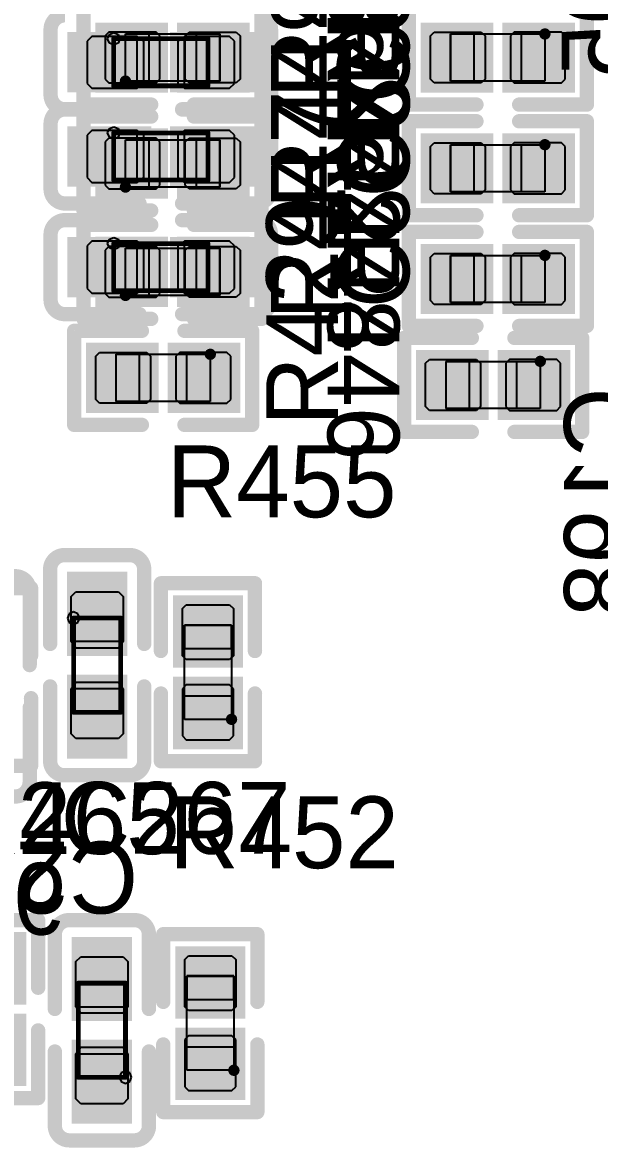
# Model space of a CAD drawing. Header units: millimetres. Extents: x 892 to 1144, y 1011 to 1123.
# Drawn here: x 998.36 to 1004.48, y 1029.13 to 1041.07 of the extents above; entities that cross this region are included whole.
import ezdxf

# ---------------------------------------------------------------- set-up
doc = ezdxf.new("R2010")
doc.units = ezdxf.units.MM
for name, color, linetype in [('BottomLayer', 5, 'Continuous'), ('BottomOverlay', 54, 'Continuous'), ('BottomPaste', 16, 'Continuous'), ('BottomSolder', 6, 'Continuous'), ('Mechanical15', 56, 'Continuous'), ('Mechanical4', 56, 'Continuous'), ('Mechanical5', 56, 'Continuous'), ('Mechanical6', 56, 'Continuous'), ('TopLayer', 1, 'Continuous'), ('TopOverlay', 2, 'Continuous'), ('TopPaste', 8, 'Continuous'), ('TopSolder', 216, 'Continuous')]:
    doc.layers.add(name, color=color, linetype=linetype)

msp = doc.modelspace()

# ---------------------------------------------------------------- linework, layer by layer
at = {"layer": 'BottomLayer'}
for points in [[(998.885, 1040.38), (999.675, 1040.38), (998.885, 1040.92), (999.675, 1040.92)], [(999.975, 1040.38), (1000.765, 1040.38), (999.975, 1040.92), (1000.765, 1040.92)], [(998.885, 1039.38), (999.675, 1039.38), (998.885, 1039.92), (999.675, 1039.92)], [(999.975, 1039.38), (1000.765, 1039.38), (999.975, 1039.92), (1000.765, 1039.92)], [(998.885, 1038.205), (999.675, 1038.205), (998.885, 1038.745), (999.675, 1038.745)], [(999.975, 1038.205), (1000.765, 1038.205), (999.975, 1038.745), (1000.765, 1038.745)]]:
    msp.add_solid(points, dxfattribs=at)
at = {"layer": 'BottomOverlay', "const_width": 0.152}
for points in [[(998.656, 1040.996, -0.414214), (998.809, 1041.149)], [(1000.841, 1041.149, -0.414214), (1000.994, 1040.996)], [(998.809, 1040.151, -0.414214), (998.656, 1040.304)], [(1000.994, 1040.304, -0.414214), (1000.841, 1040.151)], [(998.656, 1039.996, -0.414214), (998.809, 1040.149)], [(1000.841, 1040.149, -0.414214), (1000.994, 1039.996)], [(998.809, 1039.151, -0.414214), (998.656, 1039.304)], [(1000.994, 1039.304, -0.414214), (1000.841, 1039.151)], [(998.656, 1038.821, -0.414214), (998.809, 1038.974)], [(1000.841, 1038.974, -0.414214), (1000.994, 1038.821)], [(998.809, 1037.976, -0.414214), (998.656, 1038.129)], [(1000.994, 1038.129, -0.414214), (1000.841, 1037.976)], [(998.282, 1035.194, -0.414214), (998.434, 1035.041)], [(998.434, 1033.009, -0.414214), (998.282, 1032.856)]]:
    msp.add_lwpolyline(points, format="xyb", dxfattribs=at)
for points in [[(998.656, 1040.304), (998.656, 1040.996)], [(1000.994, 1040.304), (1000.994, 1040.996)], [(998.809, 1040.151), (999.599, 1040.151)], [(998.809, 1040.149), (999.599, 1040.149)], [(1000.051, 1040.151), (1000.841, 1040.151)], [(1000.051, 1040.149), (1000.841, 1040.149)], [(998.656, 1039.304), (998.656, 1039.996)], [(1000.994, 1039.304), (1000.994, 1039.996)], [(998.809, 1039.151), (999.599, 1039.151)], [(1000.051, 1039.151), (1000.841, 1039.151)], [(998.809, 1038.974), (999.599, 1038.974)], [(1000.051, 1038.974), (1000.841, 1038.974)], [(998.656, 1038.129), (998.656, 1038.821)], [(1000.994, 1038.129), (1000.994, 1038.821)], [(998.809, 1037.976), (999.599, 1037.976)], [(1000.051, 1037.976), (1000.841, 1037.976)], [(997.59, 1035.194), (998.282, 1035.194)], [(998.434, 1034.251), (998.434, 1035.041)], [(998.434, 1033.009), (998.434, 1033.799)], [(997.59, 1032.856), (998.282, 1032.856)]]:
    msp.add_lwpolyline(points, dxfattribs=at)
at = {"layer": 'BottomOverlay', "const_width": 0.0762}
for points in [[(998.618, 1040.996, 1), (998.694, 1040.996, 1)], [(998.618, 1040.996, 1), (998.694, 1040.996, 1)], [(1000.956, 1040.996, 1), (1001.032, 1040.996, 1)], [(1000.956, 1040.996, 1), (1001.032, 1040.996, 1)], [(998.618, 1040.304, 1), (998.694, 1040.304, 1)], [(998.618, 1040.304, 1), (998.694, 1040.304, 1)], [(1000.956, 1040.304, 1), (1001.032, 1040.304, 1)], [(1000.956, 1040.304, 1), (1001.032, 1040.304, 1)], [(998.771, 1040.151, 1), (998.847, 1040.151, 1)], [(998.771, 1040.151, 1), (998.847, 1040.151, 1)], [(998.771, 1040.149, 1), (998.847, 1040.149, 1)], [(998.771, 1040.149, 1), (998.847, 1040.149, 1)], [(999.561, 1040.151, 1), (999.637, 1040.151, 1)], [(999.561, 1040.149, 1), (999.637, 1040.149, 1)], [(1000.013, 1040.151, 1), (1000.089, 1040.151, 1)], [(1000.013, 1040.149, 1), (1000.089, 1040.149, 1)], [(1000.803, 1040.151, 1), (1000.879, 1040.151, 1)], [(1000.803, 1040.151, 1), (1000.879, 1040.151, 1)], [(1000.803, 1040.149, 1), (1000.879, 1040.149, 1)], [(1000.803, 1040.149, 1), (1000.879, 1040.149, 1)], [(998.618, 1039.996, 1), (998.694, 1039.996, 1)], [(998.618, 1039.996, 1), (998.694, 1039.996, 1)], [(1000.956, 1039.996, 1), (1001.032, 1039.996, 1)], [(1000.956, 1039.996, 1), (1001.032, 1039.996, 1)], [(998.618, 1039.304, 1), (998.694, 1039.304, 1)], [(998.618, 1039.304, 1), (998.694, 1039.304, 1)], [(1000.956, 1039.304, 1), (1001.032, 1039.304, 1)], [(1000.956, 1039.304, 1), (1001.032, 1039.304, 1)], [(998.771, 1039.151, 1), (998.847, 1039.151, 1)], [(998.771, 1039.151, 1), (998.847, 1039.151, 1)], [(999.561, 1039.151, 1), (999.637, 1039.151, 1)], [(1000.013, 1039.151, 1), (1000.089, 1039.151, 1)], [(1000.803, 1039.151, 1), (1000.879, 1039.151, 1)], [(1000.803, 1039.151, 1), (1000.879, 1039.151, 1)], [(998.771, 1038.974, 1), (998.847, 1038.974, 1)], [(998.771, 1038.974, 1), (998.847, 1038.974, 1)], [(999.561, 1038.974, 1), (999.637, 1038.974, 1)], [(1000.013, 1038.974, 1), (1000.089, 1038.974, 1)], [(1000.803, 1038.974, 1), (1000.879, 1038.974, 1)], [(1000.803, 1038.974, 1), (1000.879, 1038.974, 1)], [(998.618, 1038.821, 1), (998.694, 1038.821, 1)], [(998.618, 1038.821, 1), (998.694, 1038.821, 1)], [(1000.956, 1038.821, 1), (1001.032, 1038.821, 1)], [(1000.956, 1038.821, 1), (1001.032, 1038.821, 1)], [(998.618, 1038.129, 1), (998.694, 1038.129, 1)], [(998.618, 1038.129, 1), (998.694, 1038.129, 1)], [(1000.956, 1038.129, 1), (1001.032, 1038.129, 1)], [(1000.956, 1038.129, 1), (1001.032, 1038.129, 1)], [(998.771, 1037.976, 1), (998.847, 1037.976, 1)], [(998.771, 1037.976, 1), (998.847, 1037.976, 1)], [(999.561, 1037.976, 1), (999.637, 1037.976, 1)], [(1000.013, 1037.976, 1), (1000.089, 1037.976, 1)], [(1000.803, 1037.976, 1), (1000.879, 1037.976, 1)], [(1000.803, 1037.976, 1), (1000.879, 1037.976, 1)], [(998.244, 1035.194, 1), (998.32, 1035.194, 1)], [(998.244, 1035.194, 1), (998.32, 1035.194, 1)], [(998.396, 1035.041, 1), (998.472, 1035.041, 1)], [(998.396, 1035.041, 1), (998.472, 1035.041, 1)], [(998.396, 1034.251, 1), (998.472, 1034.251, 1)], [(998.396, 1033.799, 1), (998.472, 1033.799, 1)], [(998.396, 1033.009, 1), (998.472, 1033.009, 1)], [(998.396, 1033.009, 1), (998.472, 1033.009, 1)], [(998.244, 1032.856, 1), (998.32, 1032.856, 1)], [(998.244, 1032.856, 1), (998.32, 1032.856, 1)]]:
    msp.add_lwpolyline(points, format="xyb", close=True, dxfattribs=at)
at = {"layer": 'BottomPaste'}
for p, q in [((999.095, 1040.925), (999.045, 1040.875)), ((999.045, 1040.875), (999.045, 1040.425)), ((999.575, 1040.925), (999.095, 1040.925)), ((999.645, 1040.875), (999.575, 1040.925)), ((999.645, 1040.425), (999.645, 1040.875)), ((1000.075, 1040.925), (1000.005, 1040.875)), ((1000.005, 1040.875), (1000.005, 1040.425)), ((1000.555, 1040.925), (1000.075, 1040.925)), ((1000.605, 1040.875), (1000.555, 1040.925)), ((1000.605, 1040.425), (1000.605, 1040.875)), ((999.045, 1040.425), (999.095, 1040.375)), ((999.575, 1040.375), (999.645, 1040.425)), ((1000.005, 1040.425), (1000.075, 1040.375)), ((1000.555, 1040.375), (1000.605, 1040.425)), ((999.095, 1040.375), (999.575, 1040.375)), ((1000.075, 1040.375), (1000.555, 1040.375)), ((999.095, 1039.925), (999.045, 1039.875)), ((999.575, 1039.925), (999.095, 1039.925)), ((999.645, 1039.875), (999.575, 1039.925)), ((1000.075, 1039.925), (1000.005, 1039.875)), ((1000.555, 1039.925), (1000.075, 1039.925)), ((1000.605, 1039.875), (1000.555, 1039.925)), ((999.045, 1039.875), (999.045, 1039.425)), ((999.645, 1039.425), (999.645, 1039.875)), ((1000.005, 1039.875), (1000.005, 1039.425)), ((1000.605, 1039.425), (1000.605, 1039.875)), ((999.045, 1039.425), (999.095, 1039.375)), ((999.575, 1039.375), (999.645, 1039.425)), ((1000.005, 1039.425), (1000.075, 1039.375)), ((1000.555, 1039.375), (1000.605, 1039.425)), ((999.095, 1039.375), (999.575, 1039.375)), ((1000.075, 1039.375), (1000.555, 1039.375)), ((999.095, 1038.75), (999.045, 1038.7)), ((999.575, 1038.75), (999.095, 1038.75)), ((999.645, 1038.7), (999.575, 1038.75)), ((1000.075, 1038.75), (1000.005, 1038.7)), ((1000.555, 1038.75), (1000.075, 1038.75)), ((1000.605, 1038.7), (1000.555, 1038.75)), ((999.045, 1038.7), (999.045, 1038.25)), ((999.645, 1038.25), (999.645, 1038.7)), ((1000.005, 1038.7), (1000.005, 1038.25)), ((1000.605, 1038.25), (1000.605, 1038.7)), ((999.045, 1038.25), (999.095, 1038.2)), ((999.575, 1038.2), (999.645, 1038.25)), ((1000.005, 1038.25), (1000.075, 1038.2)), ((1000.555, 1038.2), (1000.605, 1038.25)), ((999.095, 1038.2), (999.575, 1038.2)), ((1000.075, 1038.2), (1000.555, 1038.2))]:
    msp.add_line(p, q, dxfattribs=at)
for points in [[(998.885, 1040.38), (999.675, 1040.38), (998.885, 1040.92), (999.675, 1040.92)], [(999.975, 1040.38), (1000.765, 1040.38), (999.975, 1040.92), (1000.765, 1040.92)], [(998.885, 1039.38), (999.675, 1039.38), (998.885, 1039.92), (999.675, 1039.92)], [(999.975, 1039.38), (1000.765, 1039.38), (999.975, 1039.92), (1000.765, 1039.92)], [(998.885, 1038.205), (999.675, 1038.205), (998.885, 1038.745), (999.675, 1038.745)], [(999.975, 1038.205), (1000.765, 1038.205), (999.975, 1038.745), (1000.765, 1038.745)]]:
    msp.add_solid(points, dxfattribs=at)
at = {"layer": 'BottomSolder'}
for points in [[(998.834, 1040.329), (999.726, 1040.329), (998.834, 1040.971), (999.726, 1040.971)], [(999.924, 1040.329), (1000.816, 1040.329), (999.924, 1040.971), (1000.816, 1040.971)], [(998.834, 1039.329), (999.726, 1039.329), (998.834, 1039.971), (999.726, 1039.971)], [(999.924, 1039.329), (1000.816, 1039.329), (999.924, 1039.971), (1000.816, 1039.971)], [(998.834, 1038.154), (999.726, 1038.154), (998.834, 1038.796), (999.726, 1038.796)], [(999.924, 1038.154), (1000.816, 1038.154), (999.924, 1038.796), (1000.816, 1038.796)]]:
    msp.add_solid(points, dxfattribs=at)
at = {"layer": 'Mechanical15'}
for p, q in [((999.26, 1040.9), (999.279, 1040.946)), ((999.279, 1040.854), (999.26, 1040.9)), ((999.26, 1040.9), (999.26, 1040.9)), ((999.279, 1040.946), (999.325, 1040.965)), ((999.325, 1040.965), (999.371, 1040.946)), ((999.575, 1040.9), (999.325, 1040.9)), ((999.325, 1040.9), (999.325, 1040.4)), ((999.371, 1040.946), (999.39, 1040.9)), ((999.39, 1040.9), (999.371, 1040.854)), ((999.39, 1040.9), (999.39, 1040.9)), ((999.575, 1040.4), (999.575, 1040.9)), ((1000.075, 1040.9), (1000.325, 1040.9)), ((1000.075, 1040.4), (1000.075, 1040.9)), ((1000.325, 1040.9), (1000.325, 1040.4)), ((999.325, 1040.835), (999.279, 1040.854)), ((999.371, 1040.854), (999.325, 1040.835)), ((999.325, 1040.4), (999.575, 1040.4)), ((1000.325, 1040.4), (1000.075, 1040.4)), ((999.26, 1039.9), (999.279, 1039.946)), ((999.279, 1039.946), (999.325, 1039.965)), ((999.325, 1039.965), (999.371, 1039.946)), ((999.371, 1039.946), (999.39, 1039.9)), ((999.279, 1039.854), (999.26, 1039.9)), ((999.26, 1039.9), (999.26, 1039.9)), ((999.325, 1039.835), (999.279, 1039.854)), ((999.575, 1039.9), (999.325, 1039.9)), ((999.325, 1039.9), (999.325, 1039.4)), ((999.371, 1039.854), (999.325, 1039.835)), ((999.39, 1039.9), (999.371, 1039.854)), ((999.39, 1039.9), (999.39, 1039.9)), ((999.575, 1039.4), (999.575, 1039.9)), ((1000.075, 1039.9), (1000.325, 1039.9)), ((1000.075, 1039.4), (1000.075, 1039.9)), ((1000.325, 1039.9), (1000.325, 1039.4)), ((999.325, 1039.4), (999.575, 1039.4)), ((1000.325, 1039.4), (1000.075, 1039.4)), ((999.26, 1038.725), (999.279, 1038.771)), ((999.279, 1038.679), (999.26, 1038.725)), ((999.26, 1038.725), (999.26, 1038.725)), ((999.279, 1038.771), (999.325, 1038.79)), ((999.325, 1038.79), (999.371, 1038.771)), ((999.575, 1038.725), (999.325, 1038.725)), ((999.325, 1038.725), (999.325, 1038.225)), ((999.371, 1038.771), (999.39, 1038.725)), ((999.39, 1038.725), (999.371, 1038.679)), ((999.39, 1038.725), (999.39, 1038.725)), ((999.575, 1038.225), (999.575, 1038.725)), ((1000.075, 1038.725), (1000.325, 1038.725)), ((1000.075, 1038.225), (1000.075, 1038.725)), ((1000.325, 1038.725), (1000.325, 1038.225)), ((999.325, 1038.66), (999.279, 1038.679)), ((999.371, 1038.679), (999.325, 1038.66)), ((999.325, 1038.225), (999.575, 1038.225)), ((1000.325, 1038.225), (1000.075, 1038.225)), ((998.854, 1034.796), (998.835, 1034.75)), ((998.9, 1034.815), (998.854, 1034.796)), ((998.946, 1034.796), (998.9, 1034.815)), ((998.965, 1034.75), (998.946, 1034.796)), ((998.835, 1034.75), (998.854, 1034.704)), ((998.854, 1034.704), (998.9, 1034.685)), ((998.9, 1034.5), (998.9, 1034.75)), ((998.9, 1034.75), (999.4, 1034.75)), ((998.9, 1034.685), (998.946, 1034.704)), ((998.946, 1034.704), (998.965, 1034.75)), ((999.4, 1034.75), (999.4, 1034.5)), ((999.4, 1034.5), (998.9, 1034.5)), ((998.9, 1034), (998.9, 1033.75)), ((999.4, 1034), (998.9, 1034)), ((999.4, 1033.75), (999.4, 1034)), ((998.9, 1033.75), (999.4, 1033.75)), ((999.45, 1030.875), (998.95, 1030.875)), ((998.95, 1030.875), (998.95, 1030.625)), ((999.45, 1030.625), (999.45, 1030.875)), ((998.95, 1030.625), (999.45, 1030.625)), ((998.95, 1029.875), (998.95, 1030.125)), ((998.95, 1030.125), (999.45, 1030.125)), ((999.45, 1030.125), (999.45, 1029.875)), ((999.45, 1029.875), (998.95, 1029.875)), ((999.404, 1029.921), (999.385, 1029.875)), ((999.385, 1029.875), (999.404, 1029.829)), ((999.45, 1029.94), (999.404, 1029.921)), ((999.496, 1029.921), (999.45, 1029.94)), ((999.515, 1029.875), (999.496, 1029.921)), ((999.496, 1029.829), (999.515, 1029.875)), ((999.404, 1029.829), (999.45, 1029.81)), ((999.45, 1029.81), (999.496, 1029.829))]:
    msp.add_line(p, q, dxfattribs=at)
at = {"layer": 'Mechanical15', "const_width": 0.0508}
for points in [[(999.325, 1040.9), (1000.325, 1040.9)], [(999.325, 1040.4), (999.325, 1040.9)], [(1000.325, 1040.4), (1000.325, 1040.9)], [(999.325, 1040.4), (1000.325, 1040.4)], [(999.325, 1039.9), (1000.325, 1039.9)], [(999.325, 1039.4), (999.325, 1039.9)], [(1000.325, 1039.4), (1000.325, 1039.9)], [(999.325, 1039.4), (1000.325, 1039.4)], [(999.325, 1038.725), (1000.325, 1038.725)], [(999.325, 1038.225), (999.325, 1038.725)], [(1000.325, 1038.225), (1000.325, 1038.725)], [(999.325, 1038.225), (1000.325, 1038.225)], [(998.9, 1033.75), (998.9, 1034.75)], [(998.9, 1034.75), (999.4, 1034.75)], [(999.4, 1033.75), (999.4, 1034.75)], [(998.9, 1033.75), (999.4, 1033.75)], [(998.95, 1030.875), (999.45, 1030.875)], [(998.95, 1029.875), (998.95, 1030.875)], [(999.45, 1029.875), (999.45, 1030.875)], [(998.95, 1029.875), (999.45, 1029.875)]]:
    msp.add_lwpolyline(points, dxfattribs=at)
at = {"layer": 'Mechanical15', "const_width": 0.0254}
for points in [[(999.312, 1040.9, 1), (999.338, 1040.9, 1)], [(999.312, 1040.9, 1), (999.338, 1040.9, 1)], [(1000.312, 1040.9, 1), (1000.338, 1040.9, 1)], [(1000.312, 1040.9, 1), (1000.338, 1040.9, 1)], [(999.312, 1040.4, 1), (999.338, 1040.4, 1)], [(999.312, 1040.4, 1), (999.338, 1040.4, 1)], [(1000.312, 1040.4, 1), (1000.338, 1040.4, 1)], [(1000.312, 1040.4, 1), (1000.338, 1040.4, 1)], [(999.312, 1039.9, 1), (999.338, 1039.9, 1)], [(999.312, 1039.9, 1), (999.338, 1039.9, 1)], [(1000.312, 1039.9, 1), (1000.338, 1039.9, 1)], [(1000.312, 1039.9, 1), (1000.338, 1039.9, 1)], [(999.312, 1039.4, 1), (999.338, 1039.4, 1)], [(999.312, 1039.4, 1), (999.338, 1039.4, 1)], [(1000.312, 1039.4, 1), (1000.338, 1039.4, 1)], [(1000.312, 1039.4, 1), (1000.338, 1039.4, 1)], [(999.312, 1038.725, 1), (999.338, 1038.725, 1)], [(999.312, 1038.725, 1), (999.338, 1038.725, 1)], [(1000.312, 1038.725, 1), (1000.338, 1038.725, 1)], [(1000.312, 1038.725, 1), (1000.338, 1038.725, 1)], [(999.312, 1038.225, 1), (999.338, 1038.225, 1)], [(999.312, 1038.225, 1), (999.338, 1038.225, 1)], [(1000.312, 1038.225, 1), (1000.338, 1038.225, 1)], [(1000.312, 1038.225, 1), (1000.338, 1038.225, 1)], [(998.887, 1034.75, 1), (998.913, 1034.75, 1)], [(998.887, 1034.75, 1), (998.913, 1034.75, 1)], [(999.387, 1034.75, 1), (999.413, 1034.75, 1)], [(999.387, 1034.75, 1), (999.413, 1034.75, 1)], [(998.887, 1033.75, 1), (998.913, 1033.75, 1)], [(998.887, 1033.75, 1), (998.913, 1033.75, 1)], [(999.387, 1033.75, 1), (999.413, 1033.75, 1)], [(999.387, 1033.75, 1), (999.413, 1033.75, 1)], [(998.937, 1030.875, 1), (998.963, 1030.875, 1)], [(998.937, 1030.875, 1), (998.963, 1030.875, 1)], [(999.437, 1030.875, 1), (999.463, 1030.875, 1)], [(999.437, 1030.875, 1), (999.463, 1030.875, 1)], [(998.937, 1029.875, 1), (998.963, 1029.875, 1)], [(998.937, 1029.875, 1), (998.963, 1029.875, 1)], [(999.437, 1029.875, 1), (999.463, 1029.875, 1)], [(999.437, 1029.875, 1), (999.463, 1029.875, 1)]]:
    msp.add_lwpolyline(points, format="xyb", close=True, dxfattribs=at)
at = {"layer": 'Mechanical4'}
for p, q in [((999.45, 1040.45), (999.45, 1040.95)), ((999.45, 1040.95), (1000.45, 1040.95)), ((1000.45, 1040.95), (1000.45, 1040.45)), ((1002.899, 1040.95), (1003.899, 1040.95)), ((1002.899, 1040.45), (1002.899, 1040.95)), ((1003.899, 1040.95), (1003.899, 1040.45)), ((1000.45, 1040.45), (999.45, 1040.45)), ((1003.899, 1040.45), (1002.899, 1040.45)), ((999.45, 1039.325), (999.45, 1039.825)), ((999.45, 1039.825), (1000.45, 1039.825)), ((1000.45, 1039.825), (1000.45, 1039.325)), ((1002.899, 1039.775), (1003.899, 1039.775)), ((1002.899, 1039.275), (1002.899, 1039.775)), ((1003.899, 1039.775), (1003.899, 1039.275)), ((1000.45, 1039.325), (999.45, 1039.325)), ((1003.899, 1039.275), (1002.899, 1039.275)), ((999.45, 1038.175), (999.45, 1038.675)), ((999.45, 1038.675), (1000.45, 1038.675)), ((1000.45, 1038.675), (1000.45, 1038.175)), ((1002.899, 1038.6), (1003.899, 1038.6)), ((1002.899, 1038.1), (1002.899, 1038.6)), ((1003.899, 1038.6), (1003.899, 1038.1)), ((1000.45, 1038.175), (999.45, 1038.175)), ((1003.899, 1038.1), (1002.899, 1038.1)), ((999.35, 1037.55), (1000.35, 1037.55)), ((999.35, 1037.05), (999.35, 1037.55)), ((1000.35, 1037.55), (1000.35, 1037.05)), ((1002.85, 1037.475), (1003.85, 1037.475)), ((1002.85, 1036.975), (1002.85, 1037.475)), ((1003.85, 1037.475), (1003.85, 1036.975)), ((1000.35, 1037.05), (999.35, 1037.05)), ((1003.85, 1036.975), (1002.85, 1036.975)), ((1000.075, 1033.675), (1000.075, 1034.675)), ((1000.075, 1034.675), (1000.575, 1034.675)), ((1000.575, 1034.675), (1000.575, 1033.675)), ((1000.575, 1033.675), (1000.075, 1033.675)), ((1000.1, 1029.95), (1000.1, 1030.95)), ((1000.1, 1030.95), (1000.6, 1030.95)), ((1000.6, 1030.95), (1000.6, 1029.95)), ((1000.6, 1029.95), (1000.1, 1029.95))]:
    msp.add_line(p, q, dxfattribs=at)
at = {"layer": 'Mechanical5'}
for p, q in [((999.449, 1040.45), (999.449, 1040.95)), ((999.449, 1040.95), (999.699, 1040.95)), ((999.699, 1040.95), (999.699, 1040.45)), ((1000.45, 1040.95), (1000.2, 1040.95)), ((1000.2, 1040.95), (1000.2, 1040.45)), ((1000.45, 1040.45), (1000.45, 1040.95)), ((1003.148, 1040.95), (1002.898, 1040.95)), ((1002.898, 1040.95), (1002.898, 1040.45)), ((1003.148, 1040.45), (1003.148, 1040.95)), ((1003.649, 1040.95), (1003.899, 1040.95)), ((1003.649, 1040.45), (1003.649, 1040.95)), ((1003.899, 1040.95), (1003.899, 1040.45)), ((999.699, 1040.45), (999.449, 1040.45)), ((1000.2, 1040.45), (1000.45, 1040.45)), ((1002.898, 1040.45), (1003.148, 1040.45)), ((1003.899, 1040.45), (1003.649, 1040.45)), ((999.449, 1039.325), (999.449, 1039.825)), ((999.449, 1039.825), (999.699, 1039.825)), ((999.699, 1039.825), (999.699, 1039.325)), ((1000.45, 1039.825), (1000.2, 1039.825)), ((1000.2, 1039.825), (1000.2, 1039.325)), ((1000.45, 1039.325), (1000.45, 1039.825)), ((1003.148, 1039.775), (1002.898, 1039.775)), ((1002.898, 1039.775), (1002.898, 1039.275)), ((1003.148, 1039.275), (1003.148, 1039.775)), ((1003.649, 1039.775), (1003.899, 1039.775)), ((1003.649, 1039.275), (1003.649, 1039.775)), ((1003.899, 1039.775), (1003.899, 1039.275)), ((999.699, 1039.325), (999.449, 1039.325)), ((1000.2, 1039.325), (1000.45, 1039.325)), ((1002.898, 1039.275), (1003.148, 1039.275)), ((1003.899, 1039.275), (1003.649, 1039.275)), ((999.449, 1038.175), (999.449, 1038.675)), ((999.449, 1038.675), (999.699, 1038.675)), ((999.699, 1038.675), (999.699, 1038.175)), ((1000.45, 1038.675), (1000.2, 1038.675)), ((1000.2, 1038.675), (1000.2, 1038.175)), ((1000.45, 1038.175), (1000.45, 1038.675)), ((1003.148, 1038.6), (1002.898, 1038.6)), ((1002.898, 1038.6), (1002.898, 1038.1)), ((1003.148, 1038.1), (1003.148, 1038.6)), ((1003.649, 1038.6), (1003.899, 1038.6)), ((1003.649, 1038.1), (1003.649, 1038.6)), ((1003.899, 1038.6), (1003.899, 1038.1)), ((999.699, 1038.175), (999.449, 1038.175)), ((1000.2, 1038.175), (1000.45, 1038.175)), ((1002.898, 1038.1), (1003.148, 1038.1)), ((1003.899, 1038.1), (1003.649, 1038.1)), ((999.599, 1037.55), (999.349, 1037.55)), ((999.349, 1037.55), (999.349, 1037.05)), ((999.599, 1037.05), (999.599, 1037.55)), ((1000.1, 1037.55), (1000.35, 1037.55)), ((1000.1, 1037.05), (1000.1, 1037.55)), ((1000.35, 1037.55), (1000.35, 1037.05)), ((1003.099, 1037.475), (1002.849, 1037.475)), ((1002.849, 1037.475), (1002.849, 1036.975)), ((1003.099, 1036.975), (1003.099, 1037.475)), ((1003.6, 1037.475), (1003.85, 1037.475)), ((1003.6, 1036.975), (1003.6, 1037.475)), ((1003.85, 1037.475), (1003.85, 1036.975)), ((999.349, 1037.05), (999.599, 1037.05)), ((1000.35, 1037.05), (1000.1, 1037.05)), ((1002.849, 1036.975), (1003.099, 1036.975)), ((1003.85, 1036.975), (1003.6, 1036.975)), ((1000.575, 1034.676), (1000.075, 1034.676)), ((1000.075, 1034.676), (1000.075, 1034.426)), ((1000.575, 1034.426), (1000.575, 1034.676)), ((1000.075, 1034.426), (1000.575, 1034.426)), ((1000.075, 1033.675), (1000.075, 1033.925)), ((1000.075, 1033.925), (1000.575, 1033.925)), ((1000.575, 1033.925), (1000.575, 1033.675)), ((1000.575, 1033.675), (1000.075, 1033.675)), ((1000.6, 1030.951), (1000.1, 1030.951)), ((1000.1, 1030.951), (1000.1, 1030.701)), ((1000.6, 1030.701), (1000.6, 1030.951)), ((1000.1, 1030.701), (1000.6, 1030.701)), ((1000.1, 1029.95), (1000.1, 1030.2)), ((1000.1, 1030.2), (1000.6, 1030.2)), ((1000.6, 1030.2), (1000.6, 1029.95)), ((1000.6, 1029.95), (1000.1, 1029.95))]:
    msp.add_line(p, q, dxfattribs=at)
at = {"layer": 'Mechanical6'}
for points, const_width in [([(1003.929, 1040.95, 1), (1003.869, 1040.95, 1)], 0.06), ([(1003.854, 1040.95, 1), (1003.884, 1040.95, 1)], 0.03), ([(1003.914, 1040.95, 1), (1003.944, 1040.95, 1)], 0.03), ([(999.48, 1040.45, 1), (999.42, 1040.45, 1)], 0.06), ([(999.405, 1040.45, 1), (999.435, 1040.45, 1)], 0.03), ([(999.465, 1040.45, 1), (999.495, 1040.45, 1)], 0.03), ([(1003.929, 1039.775, 1), (1003.869, 1039.775, 1)], 0.06), ([(1003.854, 1039.775, 1), (1003.884, 1039.775, 1)], 0.03), ([(1003.914, 1039.775, 1), (1003.944, 1039.775, 1)], 0.03), ([(999.48, 1039.325, 1), (999.42, 1039.325, 1)], 0.06), ([(999.405, 1039.325, 1), (999.435, 1039.325, 1)], 0.03), ([(999.465, 1039.325, 1), (999.495, 1039.325, 1)], 0.03), ([(1003.929, 1038.6, 1), (1003.869, 1038.6, 1)], 0.06), ([(1003.854, 1038.6, 1), (1003.884, 1038.6, 1)], 0.03), ([(1003.914, 1038.6, 1), (1003.944, 1038.6, 1)], 0.03), ([(999.48, 1038.175, 1), (999.42, 1038.175, 1)], 0.06), ([(999.405, 1038.175, 1), (999.435, 1038.175, 1)], 0.03), ([(999.465, 1038.175, 1), (999.495, 1038.175, 1)], 0.03), ([(1000.38, 1037.55, 1), (1000.32, 1037.55, 1)], 0.06), ([(1000.305, 1037.55, 1), (1000.335, 1037.55, 1)], 0.03), ([(1000.365, 1037.55, 1), (1000.395, 1037.55, 1)], 0.03), ([(1003.88, 1037.475, 1), (1003.82, 1037.475, 1)], 0.06), ([(1003.805, 1037.475, 1), (1003.835, 1037.475, 1)], 0.03), ([(1003.865, 1037.475, 1), (1003.895, 1037.475, 1)], 0.03), ([(1000.605, 1033.675, 1), (1000.545, 1033.675, 1)], 0.06), ([(1000.53, 1033.675, 1), (1000.56, 1033.675, 1)], 0.03), ([(1000.59, 1033.675, 1), (1000.62, 1033.675, 1)], 0.03), ([(1000.63, 1029.95, 1), (1000.57, 1029.95, 1)], 0.06), ([(1000.555, 1029.95, 1), (1000.585, 1029.95, 1)], 0.03), ([(1000.615, 1029.95, 1), (1000.645, 1029.95, 1)], 0.03)]:
    msp.add_lwpolyline(points, format="xyb", close=True, dxfattribs=dict(at, const_width=const_width))
at = {"layer": 'TopLayer'}
for points in [[(999.234, 1040.43), (999.799, 1040.43), (999.234, 1040.97), (999.799, 1040.97)], [(1000.099, 1040.43), (1000.665, 1040.43), (1000.099, 1040.97), (1000.665, 1040.97)], [(1003.249, 1040.97), (1002.684, 1040.97), (1003.249, 1040.43), (1002.684, 1040.43)], [(1004.115, 1040.97), (1003.549, 1040.97), (1004.115, 1040.43), (1003.549, 1040.43)], [(999.234, 1039.305), (999.799, 1039.305), (999.234, 1039.845), (999.799, 1039.845)], [(1000.099, 1039.305), (1000.665, 1039.305), (1000.099, 1039.845), (1000.665, 1039.845)], [(1003.249, 1039.795), (1002.684, 1039.795), (1003.249, 1039.255), (1002.684, 1039.255)], [(1004.115, 1039.795), (1003.549, 1039.795), (1004.115, 1039.255), (1003.549, 1039.255)], [(999.234, 1038.155), (999.799, 1038.155), (999.234, 1038.695), (999.799, 1038.695)], [(1000.099, 1038.155), (1000.665, 1038.155), (1000.099, 1038.695), (1000.665, 1038.695)], [(1003.249, 1038.62), (1002.684, 1038.62), (1003.249, 1038.08), (1002.684, 1038.08)], [(1004.115, 1038.62), (1003.549, 1038.62), (1004.115, 1038.08), (1003.549, 1038.08)], [(999.7, 1037.57), (999.134, 1037.57), (999.7, 1037.03), (999.134, 1037.03)], [(1000.566, 1037.57), (1000, 1037.57), (1000.566, 1037.03), (1000, 1037.03)], [(1003.2, 1037.495), (1002.634, 1037.495), (1003.2, 1036.955), (1002.634, 1036.955)], [(1004.066, 1037.495), (1003.5, 1037.495), (1004.066, 1036.955), (1003.5, 1036.955)], [(998.88, 1035.19), (998.88, 1034.4), (999.42, 1035.19), (999.42, 1034.4)], [(1000.595, 1034.325), (1000.595, 1034.891), (1000.055, 1034.325), (1000.055, 1034.891)], [(998.88, 1034.1), (998.88, 1033.31), (999.42, 1034.1), (999.42, 1033.31)], [(1000.595, 1033.459), (1000.595, 1034.025), (1000.055, 1033.459), (1000.055, 1034.025)], [(999.47, 1030.525), (999.47, 1031.315), (998.93, 1030.525), (998.93, 1031.315)], [(1000.62, 1030.6), (1000.62, 1031.166), (1000.08, 1030.6), (1000.08, 1031.166)], [(1000.62, 1029.734), (1000.62, 1030.3), (1000.08, 1029.734), (1000.08, 1030.3)], [(999.47, 1029.435), (999.47, 1030.225), (998.93, 1029.435), (998.93, 1030.225)]]:
    msp.add_solid(points, dxfattribs=at)
at = {"layer": 'TopOverlay', "const_width": 0.152}
for points in [[(999.005, 1040.201), (999.005, 1041.199)], [(1000.894, 1040.201), (1000.894, 1041.199)], [(1002.455, 1040.201), (1002.455, 1041.199)], [(1004.344, 1040.201), (1004.344, 1041.199)], [(999.005, 1040.201), (999.723, 1040.201)], [(1000.176, 1040.201), (1000.894, 1040.201)], [(1002.455, 1040.201), (1003.173, 1040.201)], [(1003.626, 1040.201), (1004.344, 1040.201)], [(999.005, 1039.076), (999.005, 1040.074)], [(999.005, 1040.074), (999.723, 1040.074)], [(1000.176, 1040.074), (1000.894, 1040.074)], [(1000.894, 1039.076), (1000.894, 1040.074)], [(1002.455, 1040.024), (1003.173, 1040.024)], [(1002.455, 1039.026), (1002.455, 1040.024)], [(1003.626, 1040.024), (1004.344, 1040.024)], [(1004.344, 1039.026), (1004.344, 1040.024)], [(999.005, 1039.076), (999.723, 1039.076)], [(1000.176, 1039.076), (1000.894, 1039.076)], [(1002.455, 1039.026), (1003.173, 1039.026)], [(1003.626, 1039.026), (1004.344, 1039.026)], [(999.005, 1037.926), (999.005, 1038.924)], [(999.005, 1038.924), (999.723, 1038.924)], [(1000.176, 1038.924), (1000.894, 1038.924)], [(1000.894, 1037.926), (1000.894, 1038.924)], [(1002.455, 1038.849), (1003.173, 1038.849)], [(1002.455, 1037.851), (1002.455, 1038.849)], [(1003.626, 1038.849), (1004.344, 1038.849)], [(1004.344, 1037.851), (1004.344, 1038.849)], [(999.005, 1037.926), (999.723, 1037.926)], [(1000.176, 1037.926), (1000.894, 1037.926)], [(998.906, 1037.799), (999.624, 1037.799)], [(998.906, 1036.801), (998.906, 1037.799)], [(1000.076, 1037.799), (1000.794, 1037.799)], [(1000.794, 1036.801), (1000.794, 1037.799)], [(1002.455, 1037.851), (1003.173, 1037.851)], [(1003.626, 1037.851), (1004.344, 1037.851)], [(1002.406, 1037.724), (1003.124, 1037.724)], [(1002.406, 1036.726), (1002.406, 1037.724)], [(1003.576, 1037.724), (1004.294, 1037.724)], [(1004.294, 1036.726), (1004.294, 1037.724)], [(998.906, 1036.801), (999.624, 1036.801)], [(1000.076, 1036.801), (1000.794, 1036.801)], [(1002.406, 1036.726), (1003.124, 1036.726)], [(1003.576, 1036.726), (1004.294, 1036.726)], [(998.804, 1035.419), (999.496, 1035.419)], [(998.651, 1034.476), (998.651, 1035.266)], [(999.649, 1034.476), (999.649, 1035.266)], [(997.451, 1035.069), (998.449, 1035.069)], [(998.449, 1034.351), (998.449, 1035.069)], [(999.826, 1035.119), (1000.824, 1035.119)], [(999.826, 1034.401), (999.826, 1035.119)], [(1000.824, 1034.401), (1000.824, 1035.119)], [(998.651, 1033.234), (998.651, 1034.024)], [(999.649, 1033.234), (999.649, 1034.024)], [(998.449, 1033.181), (998.449, 1033.899)], [(999.826, 1033.231), (999.826, 1033.949)], [(1000.824, 1033.231), (1000.824, 1033.949)], [(997.451, 1033.181), (998.449, 1033.181)], [(999.826, 1033.231), (1000.824, 1033.231)], [(998.804, 1033.081), (999.496, 1033.081)], [(997.526, 1031.544), (998.524, 1031.544)], [(998.524, 1030.826), (998.524, 1031.544)], [(998.854, 1031.544), (999.546, 1031.544)], [(998.701, 1030.601), (998.701, 1031.391)], [(999.699, 1030.601), (999.699, 1031.391)], [(999.851, 1031.394), (1000.849, 1031.394)], [(999.851, 1030.676), (999.851, 1031.394)], [(1000.849, 1030.676), (1000.849, 1031.394)], [(998.524, 1029.655), (998.524, 1030.373)], [(999.851, 1029.506), (999.851, 1030.224)], [(1000.849, 1029.506), (1000.849, 1030.224)], [(998.701, 1029.359), (998.701, 1030.149)], [(999.699, 1029.359), (999.699, 1030.149)], [(997.526, 1029.655), (998.524, 1029.655)], [(999.851, 1029.506), (1000.849, 1029.506)], [(998.854, 1029.206), (999.546, 1029.206)]]:
    msp.add_lwpolyline(points, dxfattribs=at)
at = {"layer": 'TopOverlay', "const_width": 0.0762}
for points in [[(998.967, 1040.201, 1), (999.043, 1040.201, 1)], [(998.967, 1040.201, 1), (999.043, 1040.201, 1)], [(999.685, 1040.201, 1), (999.761, 1040.201, 1)], [(1000.138, 1040.201, 1), (1000.214, 1040.201, 1)], [(1000.856, 1040.201, 1), (1000.932, 1040.201, 1)], [(1000.856, 1040.201, 1), (1000.932, 1040.201, 1)], [(1002.417, 1040.201, 1), (1002.493, 1040.201, 1)], [(1002.417, 1040.201, 1), (1002.493, 1040.201, 1)], [(1003.135, 1040.201, 1), (1003.211, 1040.201, 1)], [(1003.588, 1040.201, 1), (1003.664, 1040.201, 1)], [(1004.306, 1040.201, 1), (1004.382, 1040.201, 1)], [(1004.306, 1040.201, 1), (1004.382, 1040.201, 1)], [(998.967, 1040.074, 1), (999.043, 1040.074, 1)], [(998.967, 1040.074, 1), (999.043, 1040.074, 1)], [(999.685, 1040.074, 1), (999.761, 1040.074, 1)], [(1000.138, 1040.074, 1), (1000.214, 1040.074, 1)], [(1000.856, 1040.074, 1), (1000.932, 1040.074, 1)], [(1000.856, 1040.074, 1), (1000.932, 1040.074, 1)], [(1002.417, 1040.024, 1), (1002.493, 1040.024, 1)], [(1002.417, 1040.024, 1), (1002.493, 1040.024, 1)], [(1003.135, 1040.024, 1), (1003.211, 1040.024, 1)], [(1003.588, 1040.024, 1), (1003.664, 1040.024, 1)], [(1004.306, 1040.024, 1), (1004.382, 1040.024, 1)], [(1004.306, 1040.024, 1), (1004.382, 1040.024, 1)], [(998.967, 1039.076, 1), (999.043, 1039.076, 1)], [(998.967, 1039.076, 1), (999.043, 1039.076, 1)], [(999.685, 1039.076, 1), (999.761, 1039.076, 1)], [(1000.138, 1039.076, 1), (1000.214, 1039.076, 1)], [(1000.856, 1039.076, 1), (1000.932, 1039.076, 1)], [(1000.856, 1039.076, 1), (1000.932, 1039.076, 1)], [(1002.417, 1039.026, 1), (1002.493, 1039.026, 1)], [(1002.417, 1039.026, 1), (1002.493, 1039.026, 1)], [(1003.135, 1039.026, 1), (1003.211, 1039.026, 1)], [(1003.588, 1039.026, 1), (1003.664, 1039.026, 1)], [(1004.306, 1039.026, 1), (1004.382, 1039.026, 1)], [(1004.306, 1039.026, 1), (1004.382, 1039.026, 1)], [(998.967, 1038.924, 1), (999.043, 1038.924, 1)], [(998.967, 1038.924, 1), (999.043, 1038.924, 1)], [(999.685, 1038.924, 1), (999.761, 1038.924, 1)], [(1000.138, 1038.924, 1), (1000.214, 1038.924, 1)], [(1000.856, 1038.924, 1), (1000.932, 1038.924, 1)], [(1000.856, 1038.924, 1), (1000.932, 1038.924, 1)], [(1002.417, 1038.849, 1), (1002.493, 1038.849, 1)], [(1002.417, 1038.849, 1), (1002.493, 1038.849, 1)], [(1003.135, 1038.849, 1), (1003.211, 1038.849, 1)], [(1003.588, 1038.849, 1), (1003.664, 1038.849, 1)], [(1004.306, 1038.849, 1), (1004.382, 1038.849, 1)], [(1004.306, 1038.849, 1), (1004.382, 1038.849, 1)], [(998.967, 1037.926, 1), (999.043, 1037.926, 1)], [(998.967, 1037.926, 1), (999.043, 1037.926, 1)], [(999.685, 1037.926, 1), (999.761, 1037.926, 1)], [(1000.138, 1037.926, 1), (1000.214, 1037.926, 1)], [(1000.856, 1037.926, 1), (1000.932, 1037.926, 1)], [(1000.856, 1037.926, 1), (1000.932, 1037.926, 1)], [(998.868, 1037.799, 1), (998.944, 1037.799, 1)], [(998.868, 1037.799, 1), (998.944, 1037.799, 1)], [(999.586, 1037.799, 1), (999.662, 1037.799, 1)], [(1000.038, 1037.799, 1), (1000.114, 1037.799, 1)], [(1000.756, 1037.799, 1), (1000.832, 1037.799, 1)], [(1000.756, 1037.799, 1), (1000.832, 1037.799, 1)], [(1002.417, 1037.851, 1), (1002.493, 1037.851, 1)], [(1002.417, 1037.851, 1), (1002.493, 1037.851, 1)], [(1003.135, 1037.851, 1), (1003.211, 1037.851, 1)], [(1003.588, 1037.851, 1), (1003.664, 1037.851, 1)], [(1004.306, 1037.851, 1), (1004.382, 1037.851, 1)], [(1004.306, 1037.851, 1), (1004.382, 1037.851, 1)], [(1002.368, 1037.724, 1), (1002.444, 1037.724, 1)], [(1002.368, 1037.724, 1), (1002.444, 1037.724, 1)], [(1003.086, 1037.724, 1), (1003.162, 1037.724, 1)], [(1003.538, 1037.724, 1), (1003.614, 1037.724, 1)], [(1004.256, 1037.724, 1), (1004.332, 1037.724, 1)], [(1004.256, 1037.724, 1), (1004.332, 1037.724, 1)], [(998.868, 1036.801, 1), (998.944, 1036.801, 1)], [(998.868, 1036.801, 1), (998.944, 1036.801, 1)], [(999.586, 1036.801, 1), (999.662, 1036.801, 1)], [(1000.038, 1036.801, 1), (1000.114, 1036.801, 1)], [(1000.756, 1036.801, 1), (1000.832, 1036.801, 1)], [(1000.756, 1036.801, 1), (1000.832, 1036.801, 1)], [(1002.368, 1036.726, 1), (1002.444, 1036.726, 1)], [(1002.368, 1036.726, 1), (1002.444, 1036.726, 1)], [(1003.086, 1036.726, 1), (1003.162, 1036.726, 1)], [(1003.538, 1036.726, 1), (1003.614, 1036.726, 1)], [(1004.256, 1036.726, 1), (1004.332, 1036.726, 1)], [(1004.256, 1036.726, 1), (1004.332, 1036.726, 1)], [(998.766, 1035.419, 1), (998.842, 1035.419, 1)], [(998.766, 1035.419, 1), (998.842, 1035.419, 1)], [(999.458, 1035.419, 1), (999.534, 1035.419, 1)], [(999.458, 1035.419, 1), (999.534, 1035.419, 1)], [(998.613, 1035.266, 1), (998.689, 1035.266, 1)], [(998.613, 1035.266, 1), (998.689, 1035.266, 1)], [(999.611, 1035.266, 1), (999.687, 1035.266, 1)], [(999.611, 1035.266, 1), (999.687, 1035.266, 1)], [(998.41, 1035.069, 1), (998.487, 1035.069, 1)], [(998.41, 1035.069, 1), (998.487, 1035.069, 1)], [(999.788, 1035.119, 1), (999.864, 1035.119, 1)], [(999.788, 1035.119, 1), (999.864, 1035.119, 1)], [(1000.785, 1035.119, 1), (1000.862, 1035.119, 1)], [(1000.785, 1035.119, 1), (1000.862, 1035.119, 1)], [(998.613, 1034.476, 1), (998.689, 1034.476, 1)], [(999.611, 1034.476, 1), (999.687, 1034.476, 1)], [(998.41, 1034.351, 1), (998.487, 1034.351, 1)], [(999.788, 1034.401, 1), (999.864, 1034.401, 1)], [(1000.785, 1034.401, 1), (1000.862, 1034.401, 1)], [(998.613, 1034.024, 1), (998.689, 1034.024, 1)], [(999.611, 1034.024, 1), (999.687, 1034.024, 1)], [(998.41, 1033.899, 1), (998.487, 1033.899, 1)], [(999.788, 1033.949, 1), (999.864, 1033.949, 1)], [(1000.785, 1033.949, 1), (1000.862, 1033.949, 1)], [(998.41, 1033.181, 1), (998.487, 1033.181, 1)], [(998.41, 1033.181, 1), (998.487, 1033.181, 1)], [(998.613, 1033.234, 1), (998.689, 1033.234, 1)], [(998.613, 1033.234, 1), (998.689, 1033.234, 1)], [(999.611, 1033.234, 1), (999.687, 1033.234, 1)], [(999.611, 1033.234, 1), (999.687, 1033.234, 1)], [(999.788, 1033.231, 1), (999.864, 1033.231, 1)], [(999.788, 1033.231, 1), (999.864, 1033.231, 1)], [(1000.785, 1033.231, 1), (1000.862, 1033.231, 1)], [(1000.785, 1033.231, 1), (1000.862, 1033.231, 1)], [(998.766, 1033.081, 1), (998.842, 1033.081, 1)], [(998.766, 1033.081, 1), (998.842, 1033.081, 1)], [(999.458, 1033.081, 1), (999.534, 1033.081, 1)], [(999.458, 1033.081, 1), (999.534, 1033.081, 1)], [(998.486, 1031.544, 1), (998.562, 1031.544, 1)], [(998.486, 1031.544, 1), (998.562, 1031.544, 1)], [(998.816, 1031.544, 1), (998.892, 1031.544, 1)], [(998.816, 1031.544, 1), (998.892, 1031.544, 1)], [(999.508, 1031.544, 1), (999.584, 1031.544, 1)], [(999.508, 1031.544, 1), (999.584, 1031.544, 1)], [(998.663, 1031.391, 1), (998.739, 1031.391, 1)], [(998.663, 1031.391, 1), (998.739, 1031.391, 1)], [(999.661, 1031.391, 1), (999.737, 1031.391, 1)], [(999.661, 1031.391, 1), (999.737, 1031.391, 1)], [(999.813, 1031.394, 1), (999.889, 1031.394, 1)], [(999.813, 1031.394, 1), (999.889, 1031.394, 1)], [(1000.811, 1031.394, 1), (1000.887, 1031.394, 1)], [(1000.811, 1031.394, 1), (1000.887, 1031.394, 1)], [(998.486, 1030.826, 1), (998.562, 1030.826, 1)], [(999.813, 1030.676, 1), (999.889, 1030.676, 1)], [(1000.811, 1030.676, 1), (1000.887, 1030.676, 1)], [(998.663, 1030.601, 1), (998.739, 1030.601, 1)], [(999.661, 1030.601, 1), (999.737, 1030.601, 1)], [(998.486, 1030.373, 1), (998.562, 1030.373, 1)], [(999.813, 1030.224, 1), (999.889, 1030.224, 1)], [(1000.811, 1030.224, 1), (1000.887, 1030.224, 1)], [(998.663, 1030.149, 1), (998.739, 1030.149, 1)], [(999.661, 1030.149, 1), (999.737, 1030.149, 1)], [(998.486, 1029.655, 1), (998.562, 1029.655, 1)], [(998.486, 1029.655, 1), (998.562, 1029.655, 1)], [(999.813, 1029.506, 1), (999.889, 1029.506, 1)], [(999.813, 1029.506, 1), (999.889, 1029.506, 1)], [(1000.811, 1029.506, 1), (1000.887, 1029.506, 1)], [(1000.811, 1029.506, 1), (1000.887, 1029.506, 1)], [(998.663, 1029.359, 1), (998.739, 1029.359, 1)], [(998.663, 1029.359, 1), (998.739, 1029.359, 1)], [(999.661, 1029.359, 1), (999.737, 1029.359, 1)], [(999.661, 1029.359, 1), (999.737, 1029.359, 1)], [(998.816, 1029.206, 1), (998.892, 1029.206, 1)], [(998.816, 1029.206, 1), (998.892, 1029.206, 1)], [(999.508, 1029.206, 1), (999.584, 1029.206, 1)], [(999.508, 1029.206, 1), (999.584, 1029.206, 1)]]:
    msp.add_lwpolyline(points, format="xyb", close=True, dxfattribs=at)
at = {"layer": 'TopOverlay', "const_width": 0.152}
for points in [[(998.651, 1035.266, -0.414214), (998.804, 1035.419)], [(999.496, 1035.419, -0.414214), (999.649, 1035.266)], [(998.804, 1033.081, -0.414214), (998.651, 1033.234)], [(999.649, 1033.234, -0.414214), (999.496, 1033.081)], [(998.701, 1031.391, -0.414214), (998.854, 1031.544)], [(999.546, 1031.544, -0.414214), (999.699, 1031.391)], [(998.854, 1029.206, -0.414214), (998.701, 1029.359)], [(999.699, 1029.359, -0.414214), (999.546, 1029.206)]]:
    msp.add_lwpolyline(points, format="xyb", dxfattribs=at)
at = {"layer": 'TopPaste'}
for p, q in [((999.274, 1040.97), (999.234, 1040.93)), ((999.234, 1040.93), (999.234, 1040.47)), ((999.774, 1040.97), (999.274, 1040.97)), ((999.814, 1040.93), (999.774, 1040.97)), ((999.814, 1040.47), (999.814, 1040.93)), ((1000.084, 1040.93), (1000.124, 1040.97)), ((1000.084, 1040.47), (1000.084, 1040.93)), ((1000.124, 1040.97), (1000.625, 1040.97)), ((1000.625, 1040.97), (1000.665, 1040.93)), ((1000.665, 1040.93), (1000.665, 1040.47)), ((1002.684, 1040.93), (1002.724, 1040.97)), ((1002.684, 1040.47), (1002.684, 1040.93)), ((1002.724, 1040.97), (1003.224, 1040.97)), ((1003.224, 1040.97), (1003.264, 1040.93)), ((1003.264, 1040.93), (1003.264, 1040.47)), ((1003.574, 1040.97), (1003.534, 1040.93)), ((1003.534, 1040.93), (1003.534, 1040.47)), ((1004.075, 1040.97), (1003.574, 1040.97)), ((1004.115, 1040.93), (1004.075, 1040.97)), ((1004.115, 1040.47), (1004.115, 1040.93)), ((999.234, 1040.47), (999.274, 1040.43)), ((999.274, 1040.43), (999.774, 1040.43)), ((999.774, 1040.43), (999.814, 1040.47)), ((1000.124, 1040.43), (1000.084, 1040.47)), ((1000.625, 1040.43), (1000.124, 1040.43)), ((1000.665, 1040.47), (1000.625, 1040.43)), ((1002.724, 1040.43), (1002.684, 1040.47)), ((1003.224, 1040.43), (1002.724, 1040.43)), ((1003.264, 1040.47), (1003.224, 1040.43)), ((1003.534, 1040.47), (1003.574, 1040.43)), ((1003.574, 1040.43), (1004.075, 1040.43)), ((1004.075, 1040.43), (1004.115, 1040.47)), ((999.274, 1039.845), (999.234, 1039.805)), ((999.234, 1039.805), (999.234, 1039.345)), ((999.774, 1039.845), (999.274, 1039.845)), ((999.814, 1039.805), (999.774, 1039.845)), ((999.814, 1039.345), (999.814, 1039.805)), ((1000.084, 1039.805), (1000.124, 1039.845)), ((1000.084, 1039.345), (1000.084, 1039.805)), ((1000.124, 1039.845), (1000.625, 1039.845)), ((1000.625, 1039.845), (1000.665, 1039.805)), ((1000.665, 1039.805), (1000.665, 1039.345)), ((1002.684, 1039.755), (1002.724, 1039.795)), ((1002.724, 1039.795), (1003.224, 1039.795)), ((1003.224, 1039.795), (1003.264, 1039.755)), ((1003.574, 1039.795), (1003.534, 1039.755)), ((1004.075, 1039.795), (1003.574, 1039.795)), ((1004.115, 1039.755), (1004.075, 1039.795)), ((1002.684, 1039.295), (1002.684, 1039.755)), ((1003.264, 1039.755), (1003.264, 1039.295)), ((1003.534, 1039.755), (1003.534, 1039.295)), ((1004.115, 1039.295), (1004.115, 1039.755)), ((999.234, 1039.345), (999.274, 1039.305)), ((999.274, 1039.305), (999.774, 1039.305)), ((999.774, 1039.305), (999.814, 1039.345)), ((1000.124, 1039.305), (1000.084, 1039.345)), ((1000.625, 1039.305), (1000.124, 1039.305)), ((1000.665, 1039.345), (1000.625, 1039.305)), ((1002.724, 1039.255), (1002.684, 1039.295)), ((1003.224, 1039.255), (1002.724, 1039.255)), ((1003.264, 1039.295), (1003.224, 1039.255)), ((1003.534, 1039.295), (1003.574, 1039.255)), ((1003.574, 1039.255), (1004.075, 1039.255)), ((1004.075, 1039.255), (1004.115, 1039.295)), ((999.274, 1038.695), (999.234, 1038.655)), ((999.234, 1038.655), (999.234, 1038.195)), ((999.774, 1038.695), (999.274, 1038.695)), ((999.814, 1038.655), (999.774, 1038.695)), ((999.814, 1038.195), (999.814, 1038.655)), ((1000.084, 1038.655), (1000.124, 1038.695)), ((1000.084, 1038.195), (1000.084, 1038.655)), ((1000.124, 1038.695), (1000.625, 1038.695)), ((1000.625, 1038.695), (1000.665, 1038.655)), ((1000.665, 1038.655), (1000.665, 1038.195)), ((1002.684, 1038.58), (1002.724, 1038.62)), ((1002.724, 1038.62), (1003.224, 1038.62)), ((1003.224, 1038.62), (1003.264, 1038.58)), ((1003.574, 1038.62), (1003.534, 1038.58)), ((1004.075, 1038.62), (1003.574, 1038.62)), ((1004.115, 1038.58), (1004.075, 1038.62)), ((1002.684, 1038.12), (1002.684, 1038.58)), ((1003.264, 1038.58), (1003.264, 1038.12)), ((1003.534, 1038.58), (1003.534, 1038.12)), ((1004.115, 1038.12), (1004.115, 1038.58)), ((999.234, 1038.195), (999.274, 1038.155)), ((999.274, 1038.155), (999.774, 1038.155)), ((999.774, 1038.155), (999.814, 1038.195)), ((1000.124, 1038.155), (1000.084, 1038.195)), ((1000.625, 1038.155), (1000.124, 1038.155)), ((1000.665, 1038.195), (1000.625, 1038.155)), ((1002.724, 1038.08), (1002.684, 1038.12)), ((1003.264, 1038.12), (1003.224, 1038.08)), ((1003.534, 1038.12), (1003.574, 1038.08)), ((1004.075, 1038.08), (1004.115, 1038.12)), ((1003.224, 1038.08), (1002.724, 1038.08)), ((1003.574, 1038.08), (1004.075, 1038.08)), ((999.134, 1037.53), (999.174, 1037.57)), ((999.134, 1037.07), (999.134, 1037.53)), ((999.174, 1037.57), (999.675, 1037.57)), ((999.675, 1037.57), (999.715, 1037.53)), ((999.715, 1037.53), (999.715, 1037.07)), ((1000.025, 1037.57), (999.985, 1037.53)), ((999.985, 1037.53), (999.985, 1037.07)), ((1000.526, 1037.57), (1000.025, 1037.57)), ((1000.566, 1037.53), (1000.526, 1037.57)), ((1000.566, 1037.07), (1000.566, 1037.53)), ((1002.634, 1037.455), (1002.674, 1037.495)), ((1002.634, 1036.995), (1002.634, 1037.455)), ((1002.674, 1037.495), (1003.175, 1037.495)), ((1003.175, 1037.495), (1003.215, 1037.455)), ((1003.215, 1037.455), (1003.215, 1036.995)), ((1003.525, 1037.495), (1003.485, 1037.455)), ((1003.485, 1037.455), (1003.485, 1036.995)), ((1004.026, 1037.495), (1003.525, 1037.495)), ((1004.066, 1037.455), (1004.026, 1037.495)), ((1004.066, 1036.995), (1004.066, 1037.455)), ((999.174, 1037.03), (999.134, 1037.07)), ((999.715, 1037.07), (999.675, 1037.03)), ((999.985, 1037.07), (1000.025, 1037.03)), ((1000.526, 1037.03), (1000.566, 1037.07)), ((999.675, 1037.03), (999.174, 1037.03)), ((1000.025, 1037.03), (1000.526, 1037.03)), ((1002.674, 1036.955), (1002.634, 1036.995)), ((1003.175, 1036.955), (1002.674, 1036.955)), ((1003.215, 1036.995), (1003.175, 1036.955)), ((1003.485, 1036.995), (1003.525, 1036.955)), ((1003.525, 1036.955), (1004.026, 1036.955)), ((1004.026, 1036.955), (1004.066, 1036.995)), ((998.875, 1034.98), (998.925, 1035.03)), ((998.925, 1035.03), (999.375, 1035.03)), ((999.375, 1035.03), (999.425, 1034.98)), ((998.875, 1034.5), (998.875, 1034.98)), ((999.425, 1034.98), (999.425, 1034.5)), ((1000.055, 1034.851), (1000.095, 1034.891)), ((1000.095, 1034.891), (1000.555, 1034.891)), ((1000.555, 1034.891), (1000.595, 1034.851)), ((1000.055, 1034.35), (1000.055, 1034.851)), ((1000.595, 1034.851), (1000.595, 1034.35)), ((998.925, 1034.43), (998.875, 1034.5)), ((999.375, 1034.43), (998.925, 1034.43)), ((999.425, 1034.5), (999.375, 1034.43)), ((1000.095, 1034.31), (1000.055, 1034.35)), ((1000.555, 1034.31), (1000.095, 1034.31)), ((1000.595, 1034.35), (1000.555, 1034.31)), ((998.875, 1034), (998.925, 1034.07)), ((998.925, 1034.07), (999.375, 1034.07)), ((999.375, 1034.07), (999.425, 1034)), ((998.875, 1033.52), (998.875, 1034)), ((999.425, 1034), (999.425, 1033.52)), ((1000.095, 1034.04), (1000.055, 1034)), ((1000.055, 1034), (1000.055, 1033.499)), ((1000.555, 1034.04), (1000.095, 1034.04)), ((1000.595, 1034), (1000.555, 1034.04)), ((1000.595, 1033.499), (1000.595, 1034)), ((998.925, 1033.47), (998.875, 1033.52)), ((999.375, 1033.47), (998.925, 1033.47)), ((999.425, 1033.52), (999.375, 1033.47)), ((1000.055, 1033.499), (1000.095, 1033.459)), ((1000.095, 1033.459), (1000.555, 1033.459)), ((1000.555, 1033.459), (1000.595, 1033.499)), ((998.925, 1031.105), (998.975, 1031.155)), ((998.925, 1030.625), (998.925, 1031.105)), ((998.975, 1031.155), (999.425, 1031.155)), ((999.425, 1031.155), (999.475, 1031.105)), ((999.475, 1031.105), (999.475, 1030.625)), ((1000.08, 1031.126), (1000.12, 1031.166)), ((1000.08, 1030.625), (1000.08, 1031.126)), ((1000.12, 1031.166), (1000.58, 1031.166)), ((1000.58, 1031.166), (1000.62, 1031.126)), ((1000.62, 1031.126), (1000.62, 1030.625)), ((998.975, 1030.555), (998.925, 1030.625)), ((999.475, 1030.625), (999.425, 1030.555)), ((1000.12, 1030.585), (1000.08, 1030.625)), ((1000.62, 1030.625), (1000.58, 1030.585)), ((999.425, 1030.555), (998.975, 1030.555)), ((1000.58, 1030.585), (1000.12, 1030.585)), ((1000.12, 1030.315), (1000.08, 1030.275)), ((1000.08, 1030.275), (1000.08, 1029.774)), ((1000.58, 1030.315), (1000.12, 1030.315)), ((1000.62, 1030.275), (1000.58, 1030.315)), ((1000.62, 1029.774), (1000.62, 1030.275)), ((998.925, 1030.125), (998.975, 1030.195)), ((998.925, 1029.645), (998.925, 1030.125)), ((998.975, 1030.195), (999.425, 1030.195)), ((999.425, 1030.195), (999.475, 1030.125)), ((999.475, 1030.125), (999.475, 1029.645)), ((1000.08, 1029.774), (1000.12, 1029.734)), ((1000.58, 1029.734), (1000.62, 1029.774)), ((998.975, 1029.595), (998.925, 1029.645)), ((999.475, 1029.645), (999.425, 1029.595)), ((1000.12, 1029.734), (1000.58, 1029.734)), ((999.425, 1029.595), (998.975, 1029.595))]:
    msp.add_line(p, q, dxfattribs=at)
for points in [[(999.234, 1040.43), (999.799, 1040.43), (999.234, 1040.97), (999.799, 1040.97)], [(1000.099, 1040.43), (1000.665, 1040.43), (1000.099, 1040.97), (1000.665, 1040.97)], [(1003.249, 1040.97), (1002.684, 1040.97), (1003.249, 1040.43), (1002.684, 1040.43)], [(1004.115, 1040.97), (1003.549, 1040.97), (1004.115, 1040.43), (1003.549, 1040.43)], [(999.234, 1039.305), (999.799, 1039.305), (999.234, 1039.845), (999.799, 1039.845)], [(1000.099, 1039.305), (1000.665, 1039.305), (1000.099, 1039.845), (1000.665, 1039.845)], [(1003.249, 1039.795), (1002.684, 1039.795), (1003.249, 1039.255), (1002.684, 1039.255)], [(1004.115, 1039.795), (1003.549, 1039.795), (1004.115, 1039.255), (1003.549, 1039.255)], [(999.234, 1038.155), (999.799, 1038.155), (999.234, 1038.695), (999.799, 1038.695)], [(1000.099, 1038.155), (1000.665, 1038.155), (1000.099, 1038.695), (1000.665, 1038.695)], [(1003.249, 1038.62), (1002.684, 1038.62), (1003.249, 1038.08), (1002.684, 1038.08)], [(1004.115, 1038.62), (1003.549, 1038.62), (1004.115, 1038.08), (1003.549, 1038.08)], [(999.7, 1037.57), (999.134, 1037.57), (999.7, 1037.03), (999.134, 1037.03)], [(1000.566, 1037.57), (1000, 1037.57), (1000.566, 1037.03), (1000, 1037.03)], [(1003.2, 1037.495), (1002.634, 1037.495), (1003.2, 1036.955), (1002.634, 1036.955)], [(1004.066, 1037.495), (1003.5, 1037.495), (1004.066, 1036.955), (1003.5, 1036.955)], [(998.88, 1035.19), (998.88, 1034.4), (999.42, 1035.19), (999.42, 1034.4)], [(1000.595, 1034.325), (1000.595, 1034.891), (1000.055, 1034.325), (1000.055, 1034.891)], [(998.88, 1034.1), (998.88, 1033.31), (999.42, 1034.1), (999.42, 1033.31)], [(1000.595, 1033.459), (1000.595, 1034.025), (1000.055, 1033.459), (1000.055, 1034.025)], [(999.47, 1030.525), (999.47, 1031.315), (998.93, 1030.525), (998.93, 1031.315)], [(1000.62, 1030.6), (1000.62, 1031.166), (1000.08, 1030.6), (1000.08, 1031.166)], [(1000.62, 1029.734), (1000.62, 1030.3), (1000.08, 1029.734), (1000.08, 1030.3)], [(999.47, 1029.435), (999.47, 1030.225), (998.93, 1029.435), (998.93, 1030.225)]]:
    msp.add_solid(points, dxfattribs=at)
at = {"layer": 'TopSolder'}
for points in [[(999.132, 1040.328), (999.901, 1040.328), (999.132, 1041.072), (999.901, 1041.072)], [(999.998, 1040.328), (1000.767, 1040.328), (999.998, 1041.072), (1000.767, 1041.072)], [(1003.351, 1041.072), (1002.582, 1041.072), (1003.351, 1040.328), (1002.582, 1040.328)], [(1004.217, 1041.072), (1003.448, 1041.072), (1004.217, 1040.328), (1003.448, 1040.328)], [(999.132, 1039.203), (999.901, 1039.203), (999.132, 1039.947), (999.901, 1039.947)], [(999.998, 1039.203), (1000.767, 1039.203), (999.998, 1039.947), (1000.767, 1039.947)], [(1003.351, 1039.897), (1002.582, 1039.897), (1003.351, 1039.153), (1002.582, 1039.153)], [(1004.217, 1039.897), (1003.448, 1039.897), (1004.217, 1039.153), (1003.448, 1039.153)], [(999.132, 1038.053), (999.901, 1038.053), (999.132, 1038.797), (999.901, 1038.797)], [(999.998, 1038.053), (1000.767, 1038.053), (999.998, 1038.797), (1000.767, 1038.797)], [(1003.351, 1038.722), (1002.582, 1038.722), (1003.351, 1037.978), (1002.582, 1037.978)], [(1004.217, 1038.722), (1003.448, 1038.722), (1004.217, 1037.978), (1003.448, 1037.978)], [(999.802, 1037.672), (999.033, 1037.672), (999.802, 1036.928), (999.033, 1036.928)], [(1000.667, 1037.672), (999.898, 1037.672), (1000.667, 1036.928), (999.898, 1036.928)], [(1003.302, 1037.597), (1002.533, 1037.597), (1003.302, 1036.853), (1002.533, 1036.853)], [(1004.167, 1037.597), (1003.398, 1037.597), (1004.167, 1036.853), (1003.398, 1036.853)], [(998.829, 1035.241), (998.829, 1034.349), (999.471, 1035.241), (999.471, 1034.349)], [(1000.697, 1034.223), (1000.697, 1034.992), (999.953, 1034.223), (999.953, 1034.992)], [(998.829, 1034.151), (998.829, 1033.259), (999.471, 1034.151), (999.471, 1033.259)], [(1000.697, 1033.358), (1000.697, 1034.127), (999.953, 1033.358), (999.953, 1034.127)], [(998.397, 1030.648), (998.397, 1031.417), (997.653, 1030.648), (997.653, 1031.417)], [(999.521, 1030.474), (999.521, 1031.366), (998.879, 1030.474), (998.879, 1031.366)], [(1000.722, 1030.498), (1000.722, 1031.267), (999.978, 1030.498), (999.978, 1031.267)], [(998.397, 1029.782), (998.397, 1030.551), (997.653, 1029.782), (997.653, 1030.551)], [(1000.722, 1029.633), (1000.722, 1030.402), (999.978, 1029.633), (999.978, 1030.402)], [(999.521, 1029.384), (999.521, 1030.276), (998.879, 1029.384), (998.879, 1030.276)]]:
    msp.add_solid(points, dxfattribs=at)

# ---------------------------------------------------------------- texts
at = {"layer": 'BottomOverlay', "text_generation_flag": 2}
for s, rotation, p in [('C205', 90, (1004.839, 1042.924)), ('C258', 270, (1001.698, 1040.214)), ('C265', 270, (1001.698, 1039.214)), ('C262', 270, (1001.698, 1038.039)), ('C198', 90, (1004.864, 1037.199)), ('C266', 180, (996.385, 1032.152))]:
    msp.add_text(s, height=0.762, rotation=rotation, dxfattribs=at).set_placement(p)
at = {"layer": 'TopOverlay'}
for s, rotation, p in [('R438', 270, (1001.594, 1043.436)), ('R443', 90, (1001.755, 1040.264)), ('R444', 270, (1001.594, 1042.211)), ('R449', 90, (1001.755, 1039.089)), ('R442', 270, (1001.594, 1041.136)), ('R447', 90, (1001.755, 1037.914)), ('R448', 270, (1001.594, 1040.011)), ('R429', 90, (1001.705, 1036.789)), ('R446', 270, (1001.594, 1038.861)), ('C268', 180, (999.586, 1032.377))]:
    msp.add_text(s, height=0.762, rotation=rotation, dxfattribs=at).set_placement(p)
for s, p in [('R455', (999.889, 1035.82)), ('R462', (996.439, 1032.244)), ('R465', (997.589, 1032.244)), ('C267', (998.764, 1032.248)), ('R452', (999.914, 1032.095))]:
    msp.add_text(s, height=0.762, dxfattribs=at).set_placement(p)

doc.saveas('drawing.dxf')
